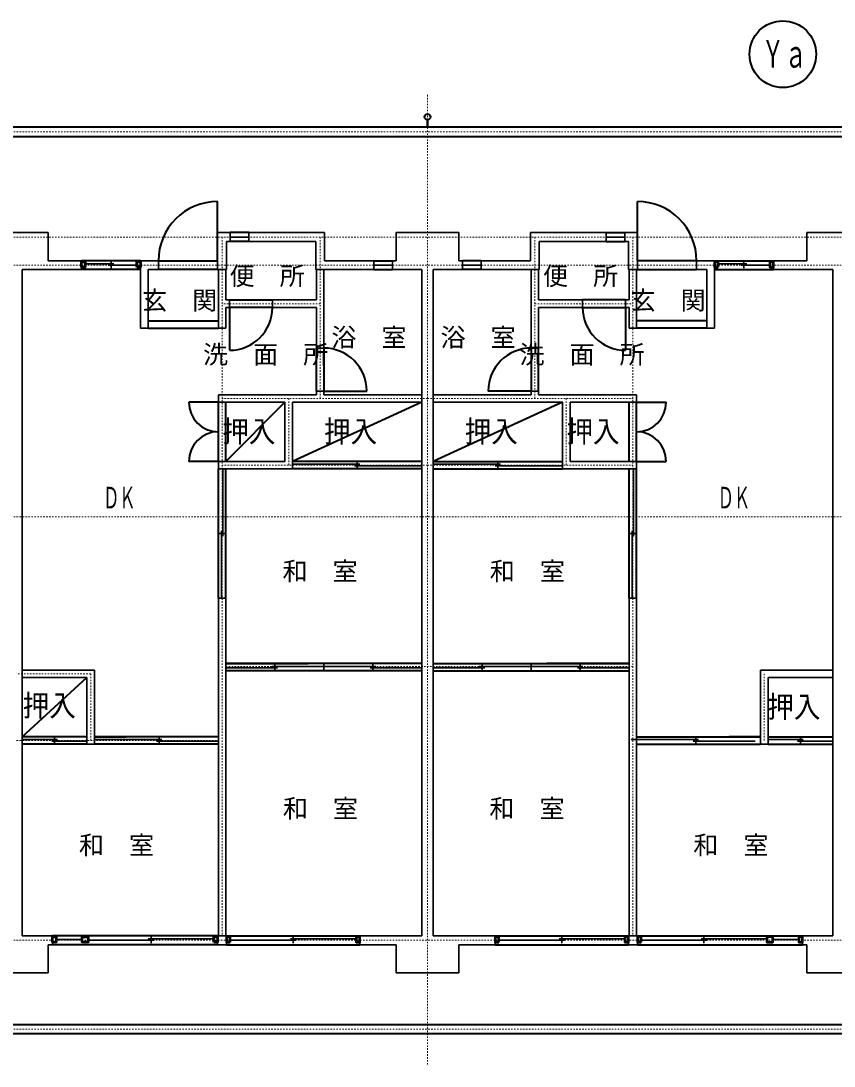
# Model space of a CAD drawing. Units: millimetres, scale not verified. Extents: x -196 to 201, y -142 to 142.
# Drawn here: x -122.1 to -67.2, y -18.1 to 52.5 of the extents above; entities that cross this region are included whole.
import ezdxf
from ezdxf.enums import TextEntityAlignment as Align

# ---------------------------------------------------------------- set-up
doc = ezdxf.new("R2010")
doc.units = ezdxf.units.MM
doc.linetypes.add('DASHED_DOTTED', pattern=[9.25, 6, -1.5, 0.25, -1.5])
for name, color, linetype, lineweight in [('0-0', 6, 'Continuous', 40), ('0-1__0-0_', 2, 'Continuous', 35), ('0-3__0-2_', 7, 'DASHED_DOTTED', 18), ('0-4__0-3_', 5, 'Continuous', 50), ('0-6__0-5_', 6, 'Continuous', 40), ('0-B__0-b_', 6, 'Continuous', 13)]:
    doc.layers.add(name, color=color, linetype=linetype, lineweight=lineweight)
doc.styles.add('ＭＳ ゴシック', font='')
doc.styles.get('ＭＳ ゴシック').set_extended_font_data('MS Gothic')

# ---------------------------------------------------------------- blocks, each defined once
blk = doc.blocks.new('-GLay-0-')
at = {"layer": '0-1__0-0_'}
for p, q in [((60038.5, 66664.4), (60038.5, 67044.4)), ((62328.5, 67044.4), (62328.5, 66544.4)), ((62498.5, 67044.4), (62328.5, 67044.4)), ((62498.5, 67044.4), (62498.5, 66924.4)), ((62748.5, 66984.4), (62498.5, 66984.4)), ((62748.5, 67044.4), (63773.5, 67044.4)), ((62748.5, 67044.4), (62748.5, 66924.4)), ((63773.5, 67044.4), (63773.5, 66664.4)), ((65588.5, 66664.4), (65588.5, 67044.4)), ((66553.5, 67044.4), (66553.5, 66664.4)), ((67578.5, 67044.4), (66553.5, 67044.4)), ((67578.5, 67044.4), (67578.5, 66924.4)), ((67578.5, 66984.4), (67828.5, 66984.4)), ((67828.5, 67044.4), (67828.5, 66924.4)), ((67828.5, 67044.4), (67998.5, 67044.4)), ((67998.5, 67044.4), (67998.5, 66544.4)), ((70288.5, 66664.4), (70288.5, 67044.4)), ((70288.5, 67044.4), (71138.5, 67044.4)), ((62448.5, 66924.4), (62448.5, 66544.4)), ((62448.5, 66924.4), (62498.5, 66924.4)), ((62748.5, 66924.4), (63653.5, 66924.4)), ((63653.5, 66924.4), (63653.5, 66544.4)), ((66673.5, 66924.4), (66673.5, 66544.4)), ((67578.5, 66924.4), (66673.5, 66924.4)), ((67878.5, 66924.4), (67828.5, 66924.4)), ((67878.5, 66924.4), (67878.5, 66544.4)), ((60488.5, 66664.4), (60038.5, 66664.4)), ((60488.5, 66544.4), (60488.5, 66664.4)), ((60488.5, 66544.4), (60488.5, 66664.4)), ((60888.5, 66564.4), (60888.5, 66664.4)), ((61528.5, 66664.4), (61288.5, 66664.4)), ((61288.5, 66544.4), (61288.5, 66664.4)), ((61528.5, 66664.4), (61528.5, 66544.4)), ((64738.5, 66664.4), (63773.5, 66664.4)), ((64438.5, 66664.4), (63773.5, 66664.4)), ((64438.5, 66664.4), (64438.5, 66544.4)), ((64688.5, 66664.4), (64688.5, 66544.4)), ((64688.5, 66664.4), (64738.5, 66664.4)), ((65588.5, 66664.4), (66553.5, 66664.4)), ((65638.5, 66664.4), (65588.5, 66664.4)), ((65638.5, 66664.4), (65638.5, 66544.4)), ((65888.5, 66664.4), (66553.5, 66664.4)), ((65888.5, 66664.4), (65888.5, 66544.4)), ((68798.5, 66664.4), (69038.5, 66664.4)), ((68798.5, 66664.4), (68798.5, 66544.4)), ((69038.5, 66544.4), (69038.5, 66664.4)), ((69438.5, 66564.4), (69438.5, 66664.4)), ((69838.5, 66664.4), (70288.5, 66664.4)), ((69838.5, 66544.4), (69838.5, 66664.4)), ((69838.5, 66544.4), (69838.5, 66664.4)), ((59688.5, 66544.4), (59688.5, 57544.4)), ((60488.5, 66544.4), (59688.5, 66544.4)), ((60538.5, 66624.4), (60926.3, 66624.4)), ((61238.5, 66604.4), (60850.7, 66604.4)), ((61528.5, 66544.4), (61388.5, 66544.4)), ((61388.5, 66544.4), (61388.5, 65754.4)), ((62328.5, 66544.4), (62448.5, 66544.4)), ((62438.5, 66544.4), (62438.5, 66134.4)), ((64438.5, 66544.4), (63653.5, 66544.4)), ((63663.5, 66134.4), (63663.5, 66544.4)), ((63763.5, 66544.4), (63763.5, 65484.4)), ((64438.5, 66604.4), (64688.5, 66604.4)), ((65088.5, 66544.4), (64688.5, 66544.4)), ((65088.5, 66544.4), (65088.5, 57544.4)), ((65238.5, 66544.4), (65238.5, 57544.4)), ((65238.5, 66544.4), (65638.5, 66544.4)), ((65888.5, 66604.4), (65638.5, 66604.4)), ((65888.5, 66544.4), (66673.5, 66544.4)), ((66563.5, 66544.4), (66563.5, 65484.4)), ((66663.5, 66134.4), (66663.5, 66544.4)), ((67998.5, 66544.4), (67878.5, 66544.4)), ((67888.5, 66544.4), (67888.5, 66134.4)), ((68798.5, 66544.4), (68938.5, 66544.4)), ((68938.5, 66544.4), (68938.5, 65754.4)), ((69088.5, 66624.4), (69476.3, 66624.4)), ((69788.5, 66604.4), (69400.7, 66604.4)), ((69838.5, 66544.4), (70638.5, 66544.4)), ((70638.5, 66544.4), (70638.5, 57544.4)), ((62488.5, 66134.4), (62438.5, 66134.4)), ((62488.5, 66134.4), (62488.5, 66034.4)), ((63068.5, 66134.4), (63068.5, 66034.4)), ((63068.5, 66134.4), (63663.5, 66134.4)), ((67258.5, 66134.4), (66663.5, 66134.4)), ((67258.5, 66134.4), (67258.5, 66034.4)), ((67838.5, 66134.4), (67838.5, 66034.4)), ((67838.5, 66134.4), (67888.5, 66134.4)), ((62438.5, 66034.4), (62488.5, 66034.4)), ((62438.5, 66034.4), (62438.5, 65754.4)), ((63663.5, 66034.4), (63068.5, 66034.4)), ((63663.5, 65484.4), (63663.5, 66034.4)), ((66663.5, 66034.4), (67258.5, 66034.4)), ((66663.5, 65484.4), (66663.5, 66034.4)), ((67888.5, 66034.4), (67838.5, 66034.4)), ((67888.5, 66034.4), (67888.5, 65754.4)), ((63663.5, 65484.4), (63763.5, 65484.4)), ((66663.5, 65484.4), (66563.5, 65484.4)), ((63663.5, 64854.4), (62338.5, 64854.4)), ((63663.5, 64904.4), (63763.5, 64904.4)), ((63663.5, 64904.4), (63663.5, 64854.4)), ((63763.5, 64854.4), (63763.5, 64904.4)), ((65088.5, 64854.4), (63763.5, 64854.4)), ((65238.5, 64854.4), (66563.5, 64854.4)), ((66563.5, 64854.4), (66563.5, 64904.4)), ((66663.5, 64904.4), (66563.5, 64904.4)), ((66663.5, 64904.4), (66663.5, 64854.4)), ((66663.5, 64854.4), (67988.5, 64854.4)), ((63238.5, 64754.4), (63238.5, 63954.4)), ((65088.5, 64754.4), (63338.5, 64754.4)), ((63338.5, 64754.4), (63338.5, 63854.4)), ((65238.5, 64754.4), (66988.5, 64754.4)), ((66988.5, 64754.4), (66988.5, 63854.4)), ((67088.5, 64754.4), (67088.5, 63954.4)), ((63238.5, 63954.4), (62338.5, 63954.4)), ((62338.5, 63854.4), (62338.5, 63954.4)), ((63338.5, 63854.4), (62338.5, 63854.4)), ((62398.5, 63854.4), (62398.5, 62941.6)), ((63338.5, 63914.4), (64251.3, 63914.4)), ((65088.5, 63894.4), (64175.7, 63894.4)), ((64213.5, 63854.4), (64213.5, 63954.4)), ((65238.5, 63914.4), (66151.3, 63914.4)), ((66988.5, 63894.4), (66075.7, 63894.4)), ((66113.5, 63854.4), (66113.5, 63954.4)), ((66988.5, 63854.4), (67988.5, 63854.4)), ((67088.5, 63954.4), (67988.5, 63954.4)), ((67948.5, 63854.4), (67948.5, 62941.6)), ((67988.5, 63854.4), (67988.5, 63954.4)), ((62338.5, 62979.4), (62438.5, 62979.4)), ((62378.5, 62104.4), (62378.5, 63017.2)), ((67988.5, 62979.4), (67888.5, 62979.4)), ((67928.5, 62104.4), (67928.5, 63017.2)), ((62338.5, 62104.4), (62338.5, 57544.4)), ((62338.5, 62104.4), (62438.5, 62104.4)), ((62438.5, 62104.4), (62438.5, 57544.4)), ((67888.5, 62104.4), (67888.5, 57544.4)), ((67988.5, 62104.4), (67888.5, 62104.4)), ((67988.5, 62104.4), (67988.5, 57544.4)), ((62438.5, 61224.4), (62438.5, 61124.4)), ((62438.5, 61164.4), (63138.8, 61164.4)), ((63063.2, 61184.4), (64463.8, 61184.4)), ((63101, 61124.4), (63101, 61224.4)), ((63763.5, 61124.4), (63763.5, 61224.4)), ((65088.5, 61164.4), (64388.2, 61164.4)), ((64426, 61124.4), (64426, 61224.4)), ((65238.5, 61164.4), (65938.8, 61164.4)), ((67263.8, 61184.4), (65863.2, 61184.4)), ((65901, 61124.4), (65901, 61224.4)), ((66563.5, 61124.4), (66563.5, 61224.4)), ((67888.5, 61164.4), (67188.2, 61164.4)), ((67226, 61124.4), (67226, 61224.4)), ((67888.5, 61224.4), (67888.5, 61124.4)), ((60663.5, 61134.4), (59688.5, 61134.4)), ((60563.5, 61034.4), (59688.5, 61034.4)), ((60563.5, 61034.4), (60563.5, 60134.4)), ((60663.5, 61134.4), (60663.5, 60134.4)), ((62441.3, 61124.4), (62438.5, 61124.4)), ((67885.7, 61124.4), (67888.5, 61124.4)), ((69663.5, 61134.4), (70638.5, 61134.4)), ((69663.5, 61134.4), (69663.5, 60134.4)), ((69763.5, 61034.4), (70638.5, 61034.4)), ((69763.5, 61034.4), (69763.5, 60134.4)), ((59688.5, 60194.4), (60163.8, 60194.4)), ((60563.5, 60174.4), (60088.2, 60174.4)), ((60126, 60134.4), (60126, 60234.4)), ((60663.5, 60194.4), (61576.3, 60194.4)), ((62338.5, 60174.4), (61500.7, 60174.4)), ((61538.5, 60134.4), (61538.5, 60234.4)), ((67913.5, 60194.4), (68826.3, 60194.4)), ((69588.5, 60174.4), (68750.7, 60174.4)), ((68788.5, 60134.4), (68788.5, 60234.4)), ((69763.5, 60194.4), (70238.8, 60194.4)), ((70638.5, 60174.4), (70163.2, 60174.4)), ((70201, 60134.4), (70201, 60234.4)), ((60663.5, 60134.4), (60563.5, 60134.4)), ((69663.5, 60134.4), (69763.5, 60134.4)), ((59688.5, 57544.4), (60098.5, 57544.4)), ((60098.5, 57544.4), (60098.5, 57424.4)), ((60148.5, 57494.4), (60498.5, 57494.4)), ((60578.5, 57484.4), (61466.3, 57484.4)), ((62278.5, 57504.4), (61390.7, 57504.4)), ((61428.5, 57444.4), (61428.5, 57544.4)), ((62328.5, 57544.4), (62448.5, 57544.4)), ((62328.5, 57544.4), (62328.5, 57424.4)), ((62448.5, 57544.4), (62448.5, 57424.4)), ((62498.5, 57484.4), (63386.3, 57484.4)), ((64198.5, 57504.4), (63310.7, 57504.4)), ((63348.5, 57444.4), (63348.5, 57544.4)), ((64248.5, 57544.4), (65088.5, 57544.4)), ((64248.5, 57544.4), (64248.5, 57424.4)), ((65238.5, 57544.4), (66078.5, 57544.4)), ((66078.5, 57544.4), (66078.5, 57424.4)), ((66128.5, 57484.4), (67016.3, 57484.4)), ((67828.5, 57504.4), (66940.7, 57504.4)), ((66978.5, 57444.4), (66978.5, 57544.4)), ((67878.5, 57544.4), (67878.5, 57424.4)), ((67998.5, 57544.4), (67878.5, 57544.4)), ((67998.5, 57544.4), (67998.5, 57424.4)), ((68048.5, 57484.4), (68936.3, 57484.4)), ((69748.5, 57504.4), (68860.7, 57504.4)), ((68898.5, 57444.4), (68898.5, 57544.4)), ((70178.5, 57494.4), (69828.5, 57494.4)), ((70228.5, 57544.4), (70638.5, 57544.4)), ((70228.5, 57544.4), (70228.5, 57424.4)), ((60038.5, 57424.4), (60038.5, 57044.4)), ((60038.5, 57424.4), (60098.5, 57424.4)), ((62328.5, 57424.4), (62448.5, 57424.4)), ((64248.5, 57424.4), (64738.5, 57424.4)), ((65588.5, 57424.4), (65588.5, 57044.4)), ((65588.5, 57424.4), (66078.5, 57424.4)), ((67998.5, 57424.4), (67878.5, 57424.4)), ((70228.5, 57424.4), (70288.5, 57424.4))]:
    blk.add_line(p, q, dxfattribs=at)
for points in [[(59188.5, 66664.4), (59188.5, 67044.4), (60038.5, 67044.4)], [(64738.5, 66664.4), (64738.5, 67044.4), (65588.5, 67044.4)], [(61388.5, 65754.4), (61288.5, 65754.4), (61288.5, 66544.4)], [(62438.5, 65754.4), (62338.5, 65754.4), (62338.5, 66544.4)], [(67888.5, 65754.4), (67988.5, 65754.4), (67988.5, 66544.4)], [(68938.5, 65754.4), (69038.5, 65754.4), (69038.5, 66544.4)], [(63238.5, 64754.4), (62338.5, 64754.4), (62338.5, 64854.4)], [(67088.5, 64754.4), (67988.5, 64754.4), (67988.5, 64854.4)], [(59188.5, 57424.4), (59188.5, 57044.4), (60038.5, 57044.4)], [(64738.5, 57424.4), (64738.5, 57044.4), (65588.5, 57044.4)], [(70288.5, 57424.4), (70288.5, 57044.4), (71138.5, 57044.4)]]:
    blk.add_lwpolyline(points, dxfattribs=at)
at = {"layer": '0-3__0-2_'}
for p, q in [((65163.5, 68904.4), (65163.5, 55784.4)), ((50413.5, 68404.4), (79913.5, 68404.4)), ((50413.5, 66984.4), (79913.5, 66984.4)), ((62388.5, 66984.4), (62388.5, 57544.4)), ((62388.5, 66984.4), (62388.5, 57544.4)), ((63713.5, 66984.4), (63713.5, 64804.4)), ((66613.5, 66984.4), (66613.5, 64804.4)), ((67938.5, 66984.4), (67938.5, 57544.4)), ((50413.5, 66604.4), (79913.5, 66604.4)), ((63713.5, 66084.4), (62388.5, 66084.4)), ((66613.5, 66084.4), (67938.5, 66084.4)), ((65163.5, 64804.4), (62388.5, 64804.4)), ((63288.5, 64804.4), (63288.5, 63904.4)), ((65163.5, 64804.4), (67938.5, 64804.4)), ((67038.5, 64804.4), (67038.5, 63904.4)), ((65163.5, 63904.4), (62388.5, 63904.4)), ((65163.5, 63904.4), (67938.5, 63904.4)), ((50413.5, 63204.4), (79913.5, 63204.4)), ((62438.5, 61184.4), (65213.5, 61184.4)), ((67938.5, 61184.4), (65163.5, 61184.4)), ((60613.5, 61084.4), (59613.5, 61084.4)), ((60613.5, 61084.4), (60613.5, 60184.4)), ((69713.5, 61084.4), (69713.5, 60184.4)), ((62313.5, 60184.4), (59613.5, 60184.4)), ((50413.5, 57484.4), (79913.5, 57484.4)), ((50413.5, 56284.4), (79913.5, 56284.4))]:
    blk.add_line(p, q, dxfattribs=at)
at = {"layer": '0-4__0-3_'}
for points in [[(60538.5, 66649.4), (60538.5, 66579.4), (60488.5, 66579.4), (60488.5, 66649.4)], [(61238.5, 66579.4), (61238.5, 66649.4), (61288.5, 66649.4), (61288.5, 66579.4)], [(69088.5, 66579.4), (69088.5, 66649.4), (69038.5, 66649.4), (69038.5, 66579.4)], [(69788.5, 66649.4), (69788.5, 66579.4), (69838.5, 66579.4), (69838.5, 66649.4)], [(60148.5, 57529.4), (60148.5, 57459.4), (60098.5, 57459.4), (60098.5, 57529.4)], [(60578.5, 57529.4), (60578.5, 57459.4), (60498.5, 57459.4), (60498.5, 57529.4)], [(62278.5, 57459.4), (62278.5, 57529.4), (62328.5, 57529.4), (62328.5, 57459.4)], [(62498.5, 57459.4), (62498.5, 57529.4), (62448.5, 57529.4), (62448.5, 57459.4)], [(64198.5, 57529.4), (64198.5, 57459.4), (64248.5, 57459.4), (64248.5, 57529.4)], [(66128.5, 57459.4), (66128.5, 57529.4), (66078.5, 57529.4), (66078.5, 57459.4)], [(67828.5, 57529.4), (67828.5, 57459.4), (67878.5, 57459.4), (67878.5, 57529.4)], [(68048.5, 57459.4), (68048.5, 57529.4), (67998.5, 57529.4), (67998.5, 57459.4)], [(69748.5, 57529.4), (69748.5, 57459.4), (69828.5, 57459.4), (69828.5, 57529.4)], [(70178.5, 57529.4), (70178.5, 57459.4), (70228.5, 57459.4), (70228.5, 57529.4)]]:
    blk.add_lwpolyline(points, close=True, dxfattribs=at)
at = {"layer": '0-6__0-5_'}
for p, q in [((54163.5, 68474.4), (76163.5, 68474.4)), ((54163.5, 68344.4), (76163.5, 68344.4)), ((62328.5, 66664.4), (62328.5, 67464.4)), ((67998.5, 66664.4), (67998.5, 67464.4)), ((62748.5, 67044.4), (62498.5, 67044.4)), ((67578.5, 67044.4), (67828.5, 67044.4)), ((62748.5, 66924.4), (62498.5, 66924.4)), ((67578.5, 66924.4), (67828.5, 66924.4)), ((61288.5, 66664.4), (60488.5, 66664.4)), ((61528.5, 66664.4), (62328.5, 66664.4)), ((64438.5, 66664.4), (64688.5, 66664.4)), ((65888.5, 66664.4), (65638.5, 66664.4)), ((68798.5, 66664.4), (67998.5, 66664.4)), ((69038.5, 66664.4), (69838.5, 66664.4)), ((61288.5, 66544.4), (60488.5, 66544.4)), ((62328.5, 66544.4), (61528.5, 66544.4)), ((64438.5, 66544.4), (64688.5, 66544.4)), ((65888.5, 66544.4), (65638.5, 66544.4)), ((67998.5, 66544.4), (68798.5, 66544.4)), ((69038.5, 66544.4), (69838.5, 66544.4)), ((62488.5, 66134.4), (63068.5, 66134.4)), ((67838.5, 66134.4), (67258.5, 66134.4)), ((61388.5, 65854.4), (62338.5, 65854.4)), ((68938.5, 65854.4), (67988.5, 65854.4)), ((61388.5, 65754.4), (62338.5, 65754.4)), ((68938.5, 65754.4), (67988.5, 65754.4)), ((63663.5, 64904.4), (63663.5, 65484.4)), ((66663.5, 64904.4), (66663.5, 65484.4)), ((62338.5, 64754.4), (61938.5, 64754.4)), ((62338.5, 63954.4), (62338.5, 64754.4)), ((62438.5, 63954.4), (62438.5, 64754.4)), ((62438.5, 63954.4), (63238.5, 64754.4)), ((65088.5, 64754.4), (63338.5, 63954.4)), ((66988.5, 64754.4), (65238.5, 63954.4)), ((67888.5, 63954.4), (67888.5, 64754.4)), ((67988.5, 64754.4), (68388.5, 64754.4)), ((67988.5, 63954.4), (67988.5, 64754.4)), ((62338.5, 63954.4), (61938.5, 63954.4)), ((62338.5, 62104.4), (62338.5, 63854.4)), ((62438.5, 62104.4), (62438.5, 63854.4)), ((65088.5, 63954.4), (63338.5, 63954.4)), ((65088.5, 63854.4), (63338.5, 63854.4)), ((65238.5, 63954.4), (66988.5, 63954.4)), ((65238.5, 63854.4), (66988.5, 63854.4)), ((67888.5, 62104.4), (67888.5, 63854.4)), ((67988.5, 63954.4), (68388.5, 63954.4)), ((67988.5, 62104.4), (67988.5, 63854.4)), ((65088.5, 61224.4), (62438.5, 61224.4)), ((62438.5, 61224.4), (63549.3, 61224.4)), ((65238.5, 61224.4), (67888.5, 61224.4)), ((67888.5, 61224.4), (66777.7, 61224.4)), ((59688.5, 60234.4), (60563.5, 61034.4)), ((65088.5, 61124.4), (62438.5, 61124.4)), ((65238.5, 61124.4), (67888.5, 61124.4)), ((60563.5, 60234.4), (59688.5, 60234.4)), ((62338.5, 60234.4), (60663.5, 60234.4)), ((60663.5, 60234.4), (61088.5, 60234.4)), ((67988.5, 60234.4), (69663.5, 60234.4)), ((69663.5, 60234.4), (69238.5, 60234.4)), ((69763.5, 60234.4), (70638.5, 60234.4)), ((60563.5, 60134.4), (59688.5, 60134.4)), ((62338.5, 60134.4), (60663.5, 60134.4)), ((67988.5, 60134.4), (69663.5, 60134.4)), ((69763.5, 60134.4), (70638.5, 60134.4)), ((62328.5, 57544.4), (60098.5, 57544.4)), ((62448.5, 57544.4), (64248.5, 57544.4)), ((66078.5, 57544.4), (67878.5, 57544.4)), ((67998.5, 57544.4), (70228.5, 57544.4)), ((62328.5, 57424.4), (60098.5, 57424.4)), ((62448.5, 57424.4), (64248.5, 57424.4)), ((66078.5, 57424.4), (67878.5, 57424.4)), ((67998.5, 57424.4), (70228.5, 57424.4)), ((54108.5, 56344.4), (76218.5, 56344.4)), ((54108.5, 56224.4), (76218.5, 56224.4))]:
    blk.add_line(p, q, dxfattribs=at)
for points in [[(65163.5, 68568.1), (65163.5, 68474.4), (65163.5, 68568.1)], [(63068.5, 66034.4), (62488.5, 66034.4), (62488.5, 65454.4)], [(67258.5, 66034.4), (67838.5, 66034.4), (67838.5, 65454.4)], [(63763.5, 65484.4), (63763.5, 64904.4), (64343.5, 64904.4)], [(66563.5, 65484.4), (66563.5, 64904.4), (65983.5, 64904.4)]]:
    blk.add_lwpolyline(points, dxfattribs=at)
blk.add_circle((65163.5, 68608.1), 40, dxfattribs=at)
for centre, radius, start, end in [((62328.5, 66664.4), 800, 90, 180), ((67998.5, 66664.4), 800, 0, 90), ((62488.5, 66034.4), 580, 270, 0), ((67838.5, 66034.4), 580, 180, 270), ((63763.5, 64904.4), 580, 0, 90), ((66563.5, 64904.4), 580, 90, 180), ((62338.5, 64754.4), 400, 180, 270), ((67988.5, 64754.4), 400, 270, 0), ((62338.5, 63954.4), 400, 90, 180), ((67988.5, 63954.4), 400, 0, 90)]:
    blk.add_arc(centre, radius, start, end, dxfattribs=at)
at = {"layer": '0-B__0-b_', "lineweight": 40}
blk.add_circle((69963.5, 69454.4), 450, dxfattribs=at)
at = {"layer": '0-B__0-b_', "style": 'ＭＳ ゴシック'}
for s, height, width, p in [('Ｙａ', 375.1, 0.6, (69675.5, 69159.9)), ('押入', 291.7, 0.9, (62391.5, 64125.4)), ('押入', 291.7, 0.9, (63766.5, 64125.4)), ('押入', 291.7, 0.9, (65666.3, 64125.4)), ('押入', 291.7, 0.9, (67041.3, 64125.4)), ('ＤＫ', 291.7, 0.55, (60782.4, 63230.3)), ('ＤＫ', 291.7, 0.55, (69084.2, 63230.3)), ('押入', 291.7, 0.9, (59696.5, 60422.3)), ('押入', 291.7, 0.9, (69754.8, 60405.4))]:
    blk.add_text(s, height=height, dxfattribs=dict(at, width=width)).set_placement(p, align=Align.BOTTOM_LEFT)
at = {"layer": '0-B__0-b_', "color": 134, "style": 'ＭＳ ゴシック'}
for s, p in [('便\u3000所', (62490.1, 66260.6)), ('便\u3000所', (66724, 66260.6)), ('玄\u3000関', (61307.6, 65930.6)), ('玄\u3000関', (67906.5, 65930.6)), ('浴\u3000室', (63865, 65430.6)), ('浴\u3000室', (65340.2, 65430.6)), ('洗\u3000面\u3000所', (62131, 65200.6)), ('洗\u3000面\u3000所', (66405.8, 65200.6)), ('和\u3000室', (63205.5, 62270.6)), ('和\u3000室', (66005, 62270.6)), ('和\u3000室', (63210.5, 59065.6)), ('和\u3000室', (66000, 59065.6)), ('和\u3000室', (60455.5, 58570.6)), ('和\u3000室', (68755, 58570.6))]:
    blk.add_text(s, height=248, dxfattribs=at).set_placement(p, align=Align.BOTTOM_LEFT)

msp = doc.modelspace()

# ---------------------------------------------------------------- block references
at = {"layer": '0-0', "xscale": 0.005, "yscale": 0.005}
msp.add_blockref('-GLay-0-', (-420.5, -297), dxfattribs=at)

doc.saveas('drawing.dxf')
